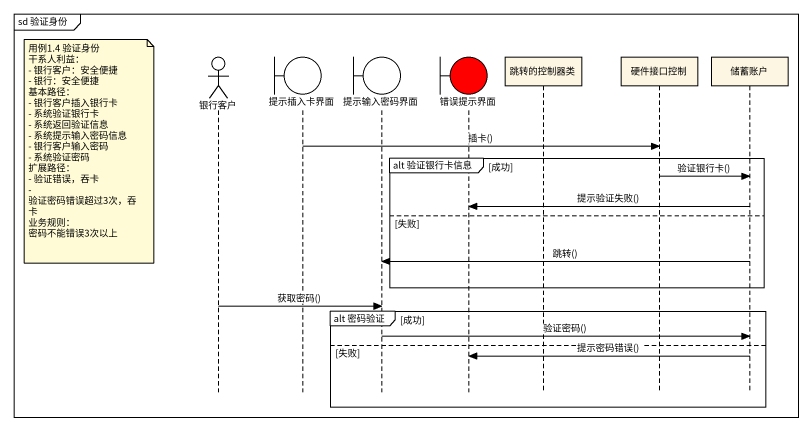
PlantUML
@startuml
mainframe sd 验证身份
hide footbox
actor 银行客户
boundary 提示插入卡界面
boundary 提示输入密码界面
boundary 错误提示界面 #FF0000
participant 跳转的控制器类
participant 硬件接口控制
participant 储蓄账户

提示插入卡界面 -> 硬件接口控制 : 插卡()
note left of 银行客户
  用例1.4 验证身份
  干系人利益：
  - 银行客户：安全便捷
  - 银行：安全便捷
  基本路径：
  - 银行客户插入银行卡
  - 系统验证银行卡
  - 系统返回验证信息
  - 系统提示输入密码信息
  - 银行客户输入密码
  - 系统验证密码
  扩展路径：
  - 验证错误，吞卡
  - 验证密码错误超过3次，吞卡
  业务规则：
  密码不能错误3次以上
end note
group alt 验证银行卡信息 [成功]
  硬件接口控制 -> 储蓄账户 : 验证银行卡()
  储蓄账户 -> 错误提示界面 : 提示验证失败()
else 失败
  储蓄账户 -> 提示输入密码界面 : 跳转()
end
银行客户 -> 提示输入密码界面 : 获取密码()
group alt 密码验证 [成功]
  提示输入密码界面 -> 储蓄账户 : 验证密码()
else 失败
  储蓄账户 -> 错误提示界面 : 提示密码错误()
end
@enduml
